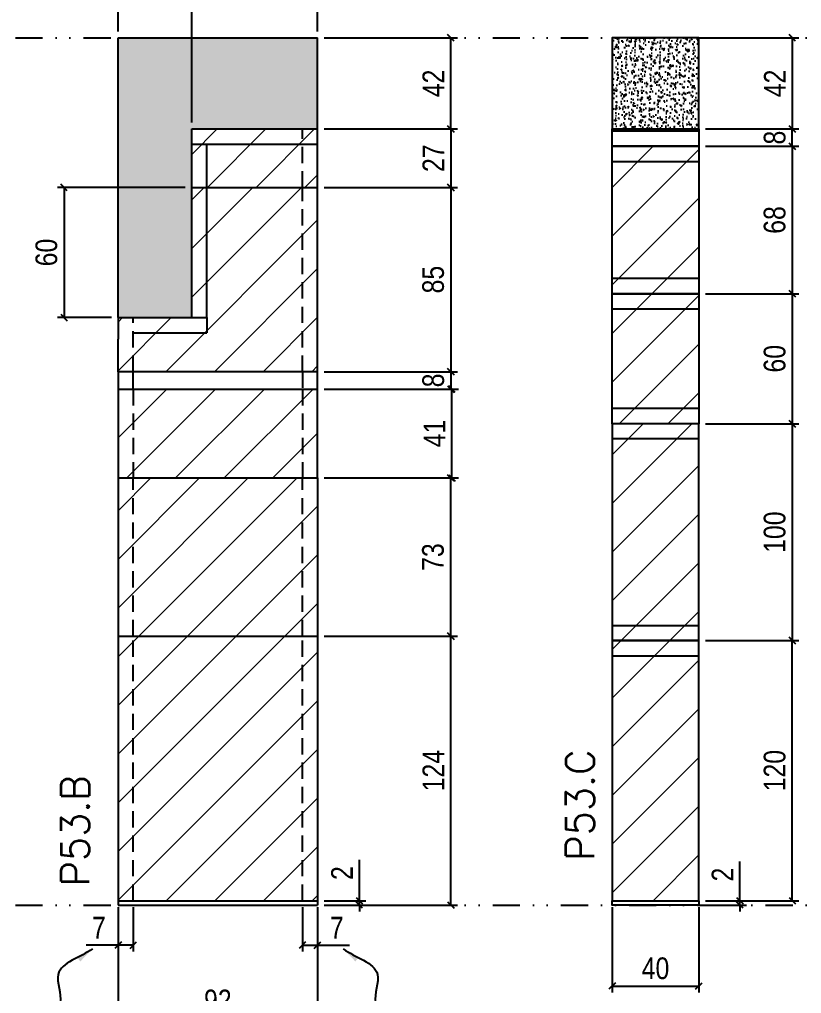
# Model space of a CAD drawing. Extents: x 28748 to 35002, y 14885 to 43501.
# Drawn here: x 32745.8 to 33106.4, y 33612.6 to 34061.9 of the extents above; entities that cross this region are included whole.
import ezdxf

# ---------------------------------------------------------------- set-up
doc = ezdxf.new("R2010")
doc.units = 0
doc.linetypes.add('DIVIDE2', pattern=[0.625, 0.25, -0.125, 0, -0.125, 0, -0.125])
doc.linetypes.add('HIDDEN', pattern=[0.375, 0.25, -0.125])
for name, color, linetype in [('COTA', 241, 'Continuous'), ('Nível', 160, 'Continuous'), ('Painéis', 200, 'Continuous'), ('Romaneio', 10, 'Continuous'), ('SARR_2.2x7', 40, 'Continuous'), ('Sarrafo de Pressão', 42, 'HIDDEN')]:
    doc.layers.add(name, color=color, linetype=linetype)
doc.layers.add('Hachura', color=251, linetype='Continuous', lineweight=9)
doc.layers.add('Texto Seção', color=7, linetype='Continuous', lineweight=15)
doc.styles.add('COTA TECNICA', font='techl___.ttf', dxfattribs={"height": 10})
doc.styles.add('COTA TECNICA-50', font='techl___.ttf', dxfattribs={"height": 10})
doc.styles.add('REGUA-120', font='ROMANS.shx', dxfattribs={"height": 15})
doc.styles.get("Standard").update_dxf_attribs({"font": 'arial.ttf'})
doc.dimstyles.new('COTA PAINEL-50', dxfattribs={"dimtxt": 10, "dimasz": 3, "dimexe": 3, "dimexo": 3, "dimgap": 3, "dimtad": 1, "dimdec": 1, "dimzin": 12, "dimdsep": 46, "dimtxsty": 'COTA TECNICA-50', "dimblk1": 'OBLIQUE', "dimblk2": 'OBLIQUE', "dimsah": 1, "dimcen": 0.9, "dimclrd": 4, "dimclre": 4, "dimclrt": 240, "dimadec": 1, "dimazin": 3, "dimtfac": 1, "dimtdec": 1, "dimtmove": 0, "dimatfit": 3, "dimfxl": 1, "dimtolj": 1, "dimtzin": 12, "dimarcsym": 0})
doc.dimstyles.new('PAINEL', dxfattribs={"dimtxt": 10, "dimasz": 3, "dimexe": 3, "dimexo": 3, "dimgap": 3, "dimtad": 1, "dimdec": 1, "dimzin": 12, "dimdsep": 46, "dimtxsty": 'COTA TECNICA', "dimblk1": 'OBLIQUE', "dimblk2": 'OBLIQUE', "dimsah": 1, "dimcen": 0.9, "dimclrd": 4, "dimclre": 4, "dimclrt": 240, "dimadec": 1, "dimazin": 3, "dimtfac": 1, "dimtdec": 1, "dimtmove": 0, "dimatfit": 3, "dimfxl": 1, "dimtolj": 1, "dimtzin": 12, "dimarcsym": 0})
doc.dimstyles.get("Standard").update_dxf_attribs({"dimtxt": 0.18, "dimasz": 0.18, "dimexe": 0.18, "dimexo": 0.0625, "dimgap": 0.09, "dimtad": 0, "dimtih": 1, "dimtoh": 1, "dimdec": 4, "dimzin": 0, "dimdsep": 46, "dimtxsty": 'Standard', "dimcen": 0.09, "dimadec": 0, "dimazin": 0, "dimtfac": 1, "dimtdec": 4, "dimtofl": 0, "dimtmove": 0, "dimatfit": 3, "dimfxl": 1, "dimtolj": 1, "dimtzin": 0, "dimarcsym": 0})
pattern_1 = [(45, (-97089.158, 8260.539), (-11.2253202, 11.2253202), [])]

# ---------------------------------------------------------------- blocks, each defined once
blk = doc.blocks.new('_Oblique')
at = {"color": 0, "linetype": 'ByBlock', "lineweight": -2}
blk.add_line((-0.5, -0.5), (0.5, 0.5), dxfattribs=at)
blk = doc.blocks.new('*D1236')
at = {"layer": 'COTA', "color": 4, "lineweight": -2, "transparency": 16777216}
for p, q in [((33019.09, 33652.43), (33019.09, 33613.08)), ((33059.09, 33652.43), (33059.09, 33613.08)), ((33019.09, 33616.08), (33059.09, 33616.08))]:
    blk.add_line(p, q, dxfattribs=at)
at = {"layer": 'Defpoints', "color": 0, "transparency": 16777216}
for p in [(33019.09, 33655.43), (33059.09, 33655.43), (33059.09, 33616.08)]:
    blk.add_point(p, dxfattribs=at)
at = {"layer": 'COTA', "color": 4, "lineweight": -2, "transparency": 16777216, "xscale": 3, "yscale": 3, "zscale": 3, "rotation": 180}
blk.add_blockref('_Oblique', (33019.09, 33616.08), dxfattribs=at)
at = {"layer": 'COTA', "color": 4, "lineweight": -2, "transparency": 16777216, "xscale": 3, "yscale": 3, "zscale": 3}
blk.add_blockref('_Oblique', (33059.09, 33616.08), dxfattribs=at)
at = {"layer": 'COTA', "color": 240, "transparency": 16777216, "insert": (33039.09, 33624.18), "char_height": 10, "attachment_point": 5, "style": 'COTA TECNICA'}
blk.add_mtext('\\A1;40', dxfattribs=at)
blk = doc.blocks.new('*D1237')
at = {"layer": 'COTA', "color": 4, "lineweight": -2, "transparency": 16777216}
for p, q in [((33078, 33655.43), (33078, 33673.54)), ((33062.09, 33655.43), (33081, 33655.43)), ((33062.09, 33653.43), (33081, 33653.43)), ((33078, 33653.43), (33078, 33655.43)), ((33078, 33653.43), (33078, 33650.43))]:
    blk.add_line(p, q, dxfattribs=at)
at = {"layer": 'Defpoints', "color": 0, "transparency": 16777216}
for p in [(33059.09, 33655.43), (33059.09, 33653.43), (33078, 33655.43)]:
    blk.add_point(p, dxfattribs=at)
at = {"layer": 'COTA', "color": 4, "lineweight": -2, "transparency": 16777216, "xscale": 3, "yscale": 3, "zscale": 3}
for p, rotation in [((33078, 33655.43), 270), ((33078, 33653.43), 90)]:
    blk.add_blockref('_Oblique', p, dxfattribs=dict(at, rotation=rotation))
at = {"layer": 'COTA', "color": 240, "transparency": 16777216, "insert": (33070, 33667.48), "char_height": 10, "attachment_point": 5, "rotation": 90, "style": 'COTA TECNICA-50'}
blk.add_mtext('\\A1;2', dxfattribs=at)
blk = doc.blocks.new('*D1987')
at = {"layer": 'COTA', "color": 4, "linetype": 'ByBlock', "lineweight": -2, "transparency": 16777216}
for p, q in [((33062.09, 33775.43), (33105.17, 33775.43)), ((33102.17, 33655.43), (33102.17, 33775.43)), ((33062.09, 33655.43), (33105.17, 33655.43))]:
    blk.add_line(p, q, dxfattribs=at)
at = {"layer": 'Defpoints', "color": 0, "linetype": 'ByBlock', "transparency": 16777216}
for p in [(33059.09, 33775.43), (33102.17, 33775.43), (33059.09, 33655.43)]:
    blk.add_point(p, dxfattribs=at)
at = {"layer": 'COTA', "color": 4, "linetype": 'ByBlock', "lineweight": -2, "transparency": 16777216, "xscale": 3, "yscale": 3, "zscale": 3}
for p, rotation in [((33102.17, 33775.43), 90), ((33102.17, 33655.43), 270)]:
    blk.add_blockref('_Oblique', p, dxfattribs=dict(at, rotation=rotation))
at = {"layer": 'COTA', "color": 240, "linetype": 'ByBlock', "transparency": 16777216, "insert": (33094.07, 33715.43), "char_height": 10, "attachment_point": 5, "rotation": 90, "style": 'COTA TECNICA'}
blk.add_mtext('\\A1;120', dxfattribs=at)
blk = doc.blocks.new('*D1240')
at = {"layer": 'COTA', "color": 4, "lineweight": -2, "transparency": 16777216}
for p, q in [((32791.25, 33652.43), (32791.25, 33598.25)), ((32883.25, 33652.43), (32883.25, 33598.25)), ((32791.25, 33601.25), (32883.25, 33601.25))]:
    blk.add_line(p, q, dxfattribs=at)
at = {"layer": 'Defpoints', "color": 0, "transparency": 16777216}
for p in [(32791.25, 33655.43), (32883.25, 33655.43), (32883.25, 33601.25)]:
    blk.add_point(p, dxfattribs=at)
at = {"layer": 'COTA', "color": 4, "lineweight": -2, "transparency": 16777216, "xscale": 3, "yscale": 3, "zscale": 3, "rotation": 180}
blk.add_blockref('_Oblique', (32791.25, 33601.25), dxfattribs=at)
at = {"layer": 'COTA', "color": 4, "lineweight": -2, "transparency": 16777216, "xscale": 3, "yscale": 3, "zscale": 3}
blk.add_blockref('_Oblique', (32883.25, 33601.25), dxfattribs=at)
at = {"layer": 'COTA', "color": 240, "transparency": 16777216, "insert": (32837.25, 33609.34), "char_height": 10, "attachment_point": 5, "style": 'COTA TECNICA'}
blk.add_mtext('\\A1;92', dxfattribs=at)
blk = doc.blocks.new('*D1241')
at = {"layer": 'COTA', "color": 4, "lineweight": -2, "transparency": 16777216}
for p, q in [((32876.25, 33652.43), (32876.25, 33631.92)), ((32883.25, 33650.43), (32883.25, 33631.92)), ((32876.25, 33634.92), (32883.25, 33634.92)), ((32883.25, 33634.92), (32897.98, 33634.92))]:
    blk.add_line(p, q, dxfattribs=at)
at = {"layer": 'Defpoints', "color": 0, "transparency": 16777216}
for p in [(32876.25, 33655.43), (32883.25, 33653.43), (32883.25, 33634.92)]:
    blk.add_point(p, dxfattribs=at)
at = {"layer": 'COTA', "color": 4, "lineweight": -2, "transparency": 16777216, "xscale": 3, "yscale": 3, "zscale": 3, "rotation": 180}
blk.add_blockref('_Oblique', (32876.25, 33634.92), dxfattribs=at)
at = {"layer": 'COTA', "color": 4, "lineweight": -2, "transparency": 16777216, "xscale": 3, "yscale": 3, "zscale": 3}
blk.add_blockref('_Oblique', (32883.25, 33634.92), dxfattribs=at)
at = {"layer": 'COTA', "color": 240, "transparency": 16777216, "insert": (32892.12, 33642.99), "char_height": 10, "attachment_point": 5, "style": 'COTA TECNICA-50'}
blk.add_mtext('\\A1;7', dxfattribs=at)
blk = doc.blocks.new('*D1242')
at = {"layer": 'COTA', "color": 4, "lineweight": -2, "transparency": 16777216}
for p, q in [((32791.25, 33650.43), (32791.25, 33631.92)), ((32798.25, 33652.43), (32798.25, 33631.92)), ((32791.25, 33634.92), (32776.52, 33634.92)), ((32798.25, 33634.92), (32791.25, 33634.92))]:
    blk.add_line(p, q, dxfattribs=at)
at = {"layer": 'Defpoints', "color": 0, "transparency": 16777216}
for p in [(32791.25, 33653.43), (32798.25, 33655.43), (32791.25, 33634.92)]:
    blk.add_point(p, dxfattribs=at)
at = {"layer": 'COTA', "color": 4, "lineweight": -2, "transparency": 16777216, "xscale": 3, "yscale": 3, "zscale": 3, "rotation": 180}
blk.add_blockref('_Oblique', (32791.25, 33634.92), dxfattribs=at)
at = {"layer": 'COTA', "color": 4, "lineweight": -2, "transparency": 16777216, "xscale": 3, "yscale": 3, "zscale": 3}
blk.add_blockref('_Oblique', (32798.25, 33634.92), dxfattribs=at)
at = {"layer": 'COTA', "color": 240, "transparency": 16777216, "insert": (32782.39, 33642.99), "char_height": 10, "attachment_point": 5, "style": 'COTA TECNICA-50'}
blk.add_mtext('\\A1;7', dxfattribs=at)
blk = doc.blocks.new('*D1243')
at = {"layer": 'Defpoints', "color": 0, "linetype": 'ByBlock', "transparency": 16777216}
for p in [(32883.25, 33777.43), (32944.72, 33777.43), (32883.25, 33653.43)]:
    blk.add_point(p, dxfattribs=at)
at = {"layer": 'Romaneio', "color": 4, "linetype": 'ByBlock', "lineweight": -2, "transparency": 16777216}
for p, q in [((32886.25, 33777.43), (32947.72, 33777.43)), ((32944.72, 33653.43), (32944.72, 33777.43)), ((32886.25, 33653.43), (32947.72, 33653.43))]:
    blk.add_line(p, q, dxfattribs=at)
at = {"layer": 'Romaneio', "color": 4, "linetype": 'ByBlock', "lineweight": -2, "transparency": 16777216, "xscale": 3, "yscale": 3, "zscale": 3}
for p, rotation in [((32944.72, 33777.43), 90), ((32944.72, 33653.43), 270)]:
    blk.add_blockref('_Oblique', p, dxfattribs=dict(at, rotation=rotation))
at = {"layer": 'Romaneio', "color": 240, "linetype": 'ByBlock', "transparency": 16777216, "insert": (32936.64, 33715.43), "char_height": 10, "attachment_point": 5, "rotation": 90, "style": 'COTA TECNICA'}
blk.add_mtext('\\A1;124', dxfattribs=at)
blk = doc.blocks.new('*D1244')
at = {"layer": 'COTA', "color": 4, "lineweight": -2, "transparency": 16777216}
for p, q in [((32902.51, 33655.43), (32902.51, 33674.23)), ((32886.25, 33655.43), (32905.51, 33655.43)), ((32886.25, 33653.43), (32905.51, 33653.43)), ((32902.51, 33653.43), (32902.51, 33655.43)), ((32902.51, 33653.43), (32902.51, 33650.43))]:
    blk.add_line(p, q, dxfattribs=at)
at = {"layer": 'Defpoints', "color": 0, "transparency": 16777216}
for p in [(32883.25, 33655.43), (32883.25, 33653.43), (32902.51, 33653.43)]:
    blk.add_point(p, dxfattribs=at)
at = {"layer": 'COTA', "color": 4, "lineweight": -2, "transparency": 16777216, "xscale": 3, "yscale": 3, "zscale": 3}
for p, rotation in [((32902.51, 33655.43), 270), ((32902.51, 33653.43), 90)]:
    blk.add_blockref('_Oblique', p, dxfattribs=dict(at, rotation=rotation))
at = {"layer": 'COTA', "color": 240, "transparency": 16777216, "insert": (32894.51, 33668.17), "char_height": 10, "attachment_point": 5, "rotation": 90, "style": 'COTA TECNICA-50'}
blk.add_mtext('\\A1;2', dxfattribs=at)
blk = doc.blocks.new('*D1245')
at = {"layer": 'COTA', "color": 4, "linetype": 'ByBlock', "lineweight": -2, "transparency": 16777216}
for p, q in [((32886.25, 33850.43), (32947.72, 33850.43)), ((32944.72, 33777.43), (32944.72, 33850.43)), ((32888.58, 33777.43), (32947.72, 33777.43))]:
    blk.add_line(p, q, dxfattribs=at)
at = {"layer": 'Defpoints', "color": 0, "linetype": 'ByBlock', "transparency": 16777216}
for p in [(32883.25, 33850.43), (32944.72, 33850.43), (32885.58, 33777.43)]:
    blk.add_point(p, dxfattribs=at)
at = {"layer": 'COTA', "color": 4, "linetype": 'ByBlock', "lineweight": -2, "transparency": 16777216, "xscale": 3, "yscale": 3, "zscale": 3}
for p, rotation in [((32944.72, 33850.43), 90), ((32944.72, 33777.43), 270)]:
    blk.add_blockref('_Oblique', p, dxfattribs=dict(at, rotation=rotation))
at = {"layer": 'COTA', "color": 240, "linetype": 'ByBlock', "transparency": 16777216, "insert": (32936.5, 33813.93), "char_height": 10, "attachment_point": 5, "rotation": 90, "style": 'COTA TECNICA'}
blk.add_mtext('\\A1;73', dxfattribs=at)
blk = doc.blocks.new('*D1990')
at = {"layer": 'COTA', "color": 4, "linetype": 'ByBlock', "lineweight": -2, "transparency": 16777216}
for p, q in [((33062.09, 34053.43), (33105.17, 34053.43)), ((33102.17, 34053.43), (33102.17, 34011.43)), ((33062.09, 34011.43), (33105.17, 34011.43))]:
    blk.add_line(p, q, dxfattribs=at)
at = {"layer": 'Defpoints', "color": 0, "linetype": 'ByBlock', "transparency": 16777216}
for p in [(33059.09, 34053.43), (33059.09, 34011.43), (33102.17, 34011.43)]:
    blk.add_point(p, dxfattribs=at)
at = {"layer": 'COTA', "color": 4, "linetype": 'ByBlock', "lineweight": -2, "transparency": 16777216, "xscale": 3, "yscale": 3, "zscale": 3}
for p, rotation in [((33102.17, 34053.43), 90), ((33102.17, 34011.43), 270)]:
    blk.add_blockref('_Oblique', p, dxfattribs=dict(at, rotation=rotation))
at = {"layer": 'COTA', "color": 240, "linetype": 'ByBlock', "transparency": 16777216, "insert": (33094.1, 34032.43), "char_height": 10, "attachment_point": 5, "rotation": 90, "style": 'COTA TECNICA'}
blk.add_mtext('\\A1;42', dxfattribs=at)
blk = doc.blocks.new('*D1246')
at = {"layer": 'COTA', "color": 4, "linetype": 'ByBlock', "lineweight": -2, "transparency": 16777216}
for p, q in [((33062.09, 33875.43), (33105.17, 33875.43)), ((33102.17, 33875.43), (33102.17, 33775.43)), ((33062.09, 33775.43), (33105.17, 33775.43))]:
    blk.add_line(p, q, dxfattribs=at)
at = {"layer": 'Defpoints', "color": 0, "linetype": 'ByBlock', "transparency": 16777216}
for p in [(33059.09, 33875.43), (33059.09, 33775.43), (33102.17, 33775.43)]:
    blk.add_point(p, dxfattribs=at)
at = {"layer": 'COTA', "color": 4, "linetype": 'ByBlock', "lineweight": -2, "transparency": 16777216, "xscale": 3, "yscale": 3, "zscale": 3}
for p, rotation in [((33102.17, 33875.43), 90), ((33102.17, 33775.43), 270)]:
    blk.add_blockref('_Oblique', p, dxfattribs=dict(at, rotation=rotation))
at = {"layer": 'COTA', "color": 240, "linetype": 'ByBlock', "transparency": 16777216, "insert": (33094.07, 33825.43), "char_height": 10, "attachment_point": 5, "rotation": 90, "style": 'COTA TECNICA'}
blk.add_mtext('\\A1;100', dxfattribs=at)
blk = doc.blocks.new('*D1306')
at = {"layer": 'COTA', "color": 4, "lineweight": -2, "transparency": 16777216}
for p, q in [((32886.25, 33984.43), (32947.72, 33984.43)), ((32944.72, 33984.43), (32944.72, 33899.43)), ((32886.25, 33899.43), (32947.72, 33899.43))]:
    blk.add_line(p, q, dxfattribs=at)
at = {"layer": 'Defpoints', "color": 0, "transparency": 16777216}
for p in [(32883.25, 33984.43), (32883.25, 33899.43), (32944.72, 33899.43)]:
    blk.add_point(p, dxfattribs=at)
at = {"layer": 'COTA', "color": 4, "lineweight": -2, "transparency": 16777216, "xscale": 3, "yscale": 3, "zscale": 3}
for p, rotation in [((32944.72, 33984.43), 90), ((32944.72, 33899.43), 270)]:
    blk.add_blockref('_Oblique', p, dxfattribs=dict(at, rotation=rotation))
at = {"layer": 'COTA', "color": 240, "transparency": 16777216, "insert": (32936.58, 33941.93), "char_height": 10, "attachment_point": 5, "rotation": 90, "style": 'COTA TECNICA-50'}
blk.add_mtext('\\A1;85', dxfattribs=at)
blk = doc.blocks.new('*D1307')
at = {"layer": 'COTA', "color": 4, "lineweight": -2, "transparency": 16777216}
for p, q in [((32791.25, 34056.43), (32791.25, 34077.33)), ((32825.25, 34056.43), (32825.25, 34077.33)), ((32825.25, 34074.33), (32791.25, 34074.33))]:
    blk.add_line(p, q, dxfattribs=at)
at = {"layer": 'Defpoints', "color": 0, "transparency": 16777216}
for p in [(32791.25, 34074.33), (32791.25, 34053.43), (32825.25, 34053.43)]:
    blk.add_point(p, dxfattribs=at)
at = {"layer": 'COTA', "color": 4, "lineweight": -2, "transparency": 16777216, "xscale": 3, "yscale": 3, "zscale": 3, "rotation": 180}
blk.add_blockref('_Oblique', (32791.25, 34074.33), dxfattribs=at)
at = {"layer": 'COTA', "color": 4, "lineweight": -2, "transparency": 16777216, "xscale": 3, "yscale": 3, "zscale": 3}
blk.add_blockref('_Oblique', (32825.25, 34074.33), dxfattribs=at)
at = {"layer": 'COTA', "color": 240, "transparency": 16777216, "insert": (32808.25, 34082.55), "char_height": 10, "attachment_point": 5, "style": 'COTA TECNICA-50'}
blk.add_mtext('\\A1;34', dxfattribs=at)
blk = doc.blocks.new('*D2025')
at = {"layer": 'COTA', "color": 4, "lineweight": -2, "transparency": 16777216}
for p, q in [((32822.25, 33984.43), (32763.33, 33984.43)), ((32766.33, 33984.43), (32766.33, 33924.43)), ((32788.25, 33924.43), (32763.33, 33924.43))]:
    blk.add_line(p, q, dxfattribs=at)
at = {"layer": 'Defpoints', "color": 0, "transparency": 16777216}
for p in [(32825.25, 33984.43), (32766.33, 33924.43), (32791.25, 33924.43)]:
    blk.add_point(p, dxfattribs=at)
at = {"layer": 'COTA', "color": 4, "lineweight": -2, "transparency": 16777216, "xscale": 3, "yscale": 3, "zscale": 3}
for p, rotation in [((32766.33, 33984.43), 90), ((32766.33, 33924.43), 270)]:
    blk.add_blockref('_Oblique', p, dxfattribs=dict(at, rotation=rotation))
at = {"layer": 'COTA', "color": 240, "transparency": 16777216, "insert": (32758.23, 33954.43), "char_height": 10, "attachment_point": 5, "rotation": 90, "style": 'COTA TECNICA-50'}
blk.add_mtext('\\A1;60', dxfattribs=at)
blk = doc.blocks.new('*D1308')
at = {"layer": 'COTA', "color": 4, "lineweight": -2, "transparency": 16777216}
for p, q in [((33062.09, 33935.43), (33105.17, 33935.43)), ((33102.17, 33935.43), (33102.17, 33875.43)), ((33062.09, 33875.43), (33105.17, 33875.43))]:
    blk.add_line(p, q, dxfattribs=at)
at = {"layer": 'Defpoints', "color": 0, "transparency": 16777216}
for p in [(33059.09, 33935.43), (33059.09, 33875.43), (33102.17, 33875.43)]:
    blk.add_point(p, dxfattribs=at)
at = {"layer": 'COTA', "color": 4, "lineweight": -2, "transparency": 16777216, "xscale": 3, "yscale": 3, "zscale": 3}
for p, rotation in [((33102.17, 33935.43), 90), ((33102.17, 33875.43), 270)]:
    blk.add_blockref('_Oblique', p, dxfattribs=dict(at, rotation=rotation))
at = {"layer": 'COTA', "color": 240, "transparency": 16777216, "insert": (33094.07, 33905.43), "char_height": 10, "attachment_point": 5, "rotation": 90, "style": 'COTA TECNICA-50'}
blk.add_mtext('\\A1;60', dxfattribs=at)
blk = doc.blocks.new('*D2081')
at = {"layer": 'COTA', "color": 4, "lineweight": -2, "transparency": 16777216}
for p, q in [((32886.25, 34053.43), (32947.72, 34053.43)), ((32944.72, 34011.43), (32944.72, 34053.43)), ((32886.25, 34011.43), (32947.72, 34011.43))]:
    blk.add_line(p, q, dxfattribs=at)
at = {"layer": 'Defpoints', "color": 0, "transparency": 16777216}
for p in [(32883.25, 34053.43), (32944.72, 34053.43), (32883.25, 34011.43)]:
    blk.add_point(p, dxfattribs=at)
at = {"layer": 'COTA', "color": 4, "lineweight": -2, "transparency": 16777216, "xscale": 3, "yscale": 3, "zscale": 3}
for p, rotation in [((32944.72, 34053.43), 90), ((32944.72, 34011.43), 270)]:
    blk.add_blockref('_Oblique', p, dxfattribs=dict(at, rotation=rotation))
at = {"layer": 'COTA', "color": 240, "transparency": 16777216, "insert": (32936.64, 34032.43), "char_height": 10, "attachment_point": 5, "rotation": 90, "style": 'COTA TECNICA-50'}
blk.add_mtext('\\A1;42', dxfattribs=at)
blk = doc.blocks.new('*D2111')
at = {"layer": 'COTA', "color": 4, "lineweight": -2, "transparency": 16777216}
for p, q in [((33062.09, 34003.43), (33105.17, 34003.43)), ((33102.17, 34003.43), (33102.17, 33935.43)), ((33062.09, 33935.43), (33105.17, 33935.43))]:
    blk.add_line(p, q, dxfattribs=at)
at = {"layer": 'Defpoints', "color": 0, "transparency": 16777216}
for p in [(33059.09, 34003.43), (33059.09, 33935.43), (33102.17, 33935.43)]:
    blk.add_point(p, dxfattribs=at)
at = {"layer": 'COTA', "color": 4, "lineweight": -2, "transparency": 16777216, "xscale": 3, "yscale": 3, "zscale": 3}
for p, rotation in [((33102.17, 34003.43), 90), ((33102.17, 33935.43), 270)]:
    blk.add_blockref('_Oblique', p, dxfattribs=dict(at, rotation=rotation))
at = {"layer": 'COTA', "color": 240, "transparency": 16777216, "insert": (33094.05, 33969.43), "char_height": 10, "attachment_point": 5, "rotation": 90, "style": 'COTA TECNICA-50'}
blk.add_mtext('\\A1;68', dxfattribs=at)
blk = doc.blocks.new('*D2112')
at = {"layer": 'COTA', "color": 4, "lineweight": -2, "transparency": 16777216}
for p, q in [((32825.25, 34014.43), (32825.25, 34077.33)), ((32883.25, 34056.43), (32883.25, 34077.33)), ((32883.25, 34074.33), (32825.25, 34074.33))]:
    blk.add_line(p, q, dxfattribs=at)
at = {"layer": 'Defpoints', "color": 0, "transparency": 16777216}
for p in [(32825.25, 34074.33), (32883.25, 34053.43), (32825.25, 34011.43)]:
    blk.add_point(p, dxfattribs=at)
at = {"layer": 'COTA', "color": 4, "lineweight": -2, "transparency": 16777216, "xscale": 3, "yscale": 3, "zscale": 3, "rotation": 180}
blk.add_blockref('_Oblique', (32825.25, 34074.33), dxfattribs=at)
at = {"layer": 'COTA', "color": 4, "lineweight": -2, "transparency": 16777216, "xscale": 3, "yscale": 3, "zscale": 3}
blk.add_blockref('_Oblique', (32883.25, 34074.33), dxfattribs=at)
at = {"layer": 'COTA', "color": 240, "transparency": 16777216, "insert": (32854.25, 34082.46), "char_height": 10, "attachment_point": 5, "style": 'COTA TECNICA'}
blk.add_mtext('\\A1;58', dxfattribs=at)
blk = doc.blocks.new('*D2258')
at = {"layer": 'COTA', "color": 4, "lineweight": -2, "transparency": 16777216}
for p, q in [((32886.25, 34011.43), (32947.72, 34011.43)), ((32944.72, 34011.43), (32944.72, 33984.43)), ((32886.25, 33984.43), (32947.72, 33984.43))]:
    blk.add_line(p, q, dxfattribs=at)
at = {"layer": 'Defpoints', "color": 0, "transparency": 16777216}
for p in [(32883.25, 34011.43), (32883.25, 33984.43), (32944.72, 33984.43)]:
    blk.add_point(p, dxfattribs=at)
at = {"layer": 'COTA', "color": 4, "lineweight": -2, "transparency": 16777216, "xscale": 3, "yscale": 3, "zscale": 3}
for p, rotation in [((32944.72, 34011.43), 90), ((32944.72, 33984.43), 270)]:
    blk.add_blockref('_Oblique', p, dxfattribs=dict(at, rotation=rotation))
at = {"layer": 'COTA', "color": 240, "transparency": 16777216, "insert": (32936.64, 33997.93), "char_height": 10, "attachment_point": 5, "rotation": 90, "style": 'COTA TECNICA'}
blk.add_mtext('\\A1;27', dxfattribs=at)
blk = doc.blocks.new('*D2434')
at = {"layer": 'COTA', "color": 4, "lineweight": -2, "transparency": 16777216}
for p, q in [((32886.25, 33891.43), (32948.22, 33891.43)), ((32945.22, 33850.43), (32945.22, 33891.43)), ((32886.25, 33850.43), (32948.22, 33850.43))]:
    blk.add_line(p, q, dxfattribs=at)
at = {"layer": 'Defpoints', "color": 0, "transparency": 16777216}
for p in [(32883.25, 33891.43), (32945.22, 33891.43), (32883.25, 33850.43)]:
    blk.add_point(p, dxfattribs=at)
at = {"layer": 'COTA', "color": 4, "lineweight": -2, "transparency": 16777216, "xscale": 3, "yscale": 3, "zscale": 3}
for p, rotation in [((32945.22, 33891.43), 90), ((32945.22, 33850.43), 270)]:
    blk.add_blockref('_Oblique', p, dxfattribs=dict(at, rotation=rotation))
at = {"layer": 'COTA', "color": 240, "transparency": 16777216, "insert": (32937.14, 33870.93), "char_height": 10, "attachment_point": 5, "rotation": 90, "style": 'COTA TECNICA'}
blk.add_mtext('\\A1;41', dxfattribs=at)
blk = doc.blocks.new('*D2602')
at = {"layer": 'COTA', "color": 4, "lineweight": -2, "transparency": 16777216}
for p, q in [((33062.09, 34011.43), (33105.17, 34011.43)), ((33102.17, 34003.43), (33102.17, 34011.43)), ((33062.09, 34003.43), (33105.17, 34003.43))]:
    blk.add_line(p, q, dxfattribs=at)
at = {"layer": 'Defpoints', "color": 0, "transparency": 16777216}
for p in [(33059.09, 34011.43), (33102.17, 34011.43), (33059.09, 34003.43)]:
    blk.add_point(p, dxfattribs=at)
at = {"layer": 'COTA', "color": 4, "lineweight": -2, "transparency": 16777216, "xscale": 3, "yscale": 3, "zscale": 3}
for p, rotation in [((33102.17, 34011.43), 90), ((33102.17, 34003.43), 270)]:
    blk.add_blockref('_Oblique', p, dxfattribs=dict(at, rotation=rotation))
at = {"layer": 'COTA', "color": 240, "transparency": 16777216, "insert": (33094.08, 34007.43), "char_height": 10, "attachment_point": 5, "rotation": 90, "style": 'COTA TECNICA'}
blk.add_mtext('\\A1;8', dxfattribs=at)
blk = doc.blocks.new('*D2604')
at = {"layer": 'COTA', "color": 4, "lineweight": -2, "transparency": 16777216}
for p, q in [((32886.25, 33899.43), (32947.72, 33899.43)), ((32944.72, 33899.43), (32944.72, 33891.43)), ((32886.25, 33891.43), (32947.72, 33891.43))]:
    blk.add_line(p, q, dxfattribs=at)
at = {"layer": 'Defpoints', "color": 0, "transparency": 16777216}
for p in [(32883.25, 33899.43), (32883.25, 33891.43), (32944.72, 33891.43)]:
    blk.add_point(p, dxfattribs=at)
at = {"layer": 'COTA', "color": 4, "lineweight": -2, "transparency": 16777216, "xscale": 3, "yscale": 3, "zscale": 3}
for p, rotation in [((32944.72, 33899.43), 90), ((32944.72, 33891.43), 270)]:
    blk.add_blockref('_Oblique', p, dxfattribs=dict(at, rotation=rotation))
at = {"layer": 'COTA', "color": 240, "transparency": 16777216, "insert": (32936.62, 33895.43), "char_height": 10, "attachment_point": 5, "rotation": 90, "style": 'COTA TECNICA'}
blk.add_mtext('\\A1;8', dxfattribs=at)

msp = doc.modelspace()

# ---------------------------------------------------------------- hatches: boundary and pattern name
at = {"layer": 'COTA', "linetype": 'ByBlock'}
h = msp.add_hatch(dxfattribs=at)
h.set_pattern_fill('AR-CONC', color=256, scale=0.03)
h.set_pattern_definition([(50, (0, 49), (5.46554007, -0.47817257), [0.5715, -6.2865]), (355, (0, 49), (-1.05730264, 5.73170536), [0.4572, -5.0292175]), (100.451445, (0.4555, 48.96), (4.4082374, 5.25353256), [0.48570026, -5.34270734]), (46.1842, (0, 50.524), (8.1323712, -1.2612698), [0.85725, -9.42975]), (96.635558, (0.678, 50.419), (7.122124, 7.4227837), [0.7285507, -8.0140682]), (351.184151, (0, 50.524), (7.122124, 7.4227837), [0.685799, -7.543792]), (21, (0.762, 50.143), (4.54843174, -3.06795595), [0.5715, -6.2865]), (326, (0.762, 50.143), (1.85406085, 5.525639), [0.4572, -5.0292]), (71.451445, (1.141, 49.8873), (6.4024926, 2.45768307), [0.48570026, -5.3426981]), (37.5, (0, 49), (0.0926581, 2.53665117), [0, -4.96824, 0, -5.1054, 0, -5.04825]), (7.5, (0, 49), (2.00458988, 3.00541724), [0, -2.91084, 0, -4.85394, 0, -1.92405]), (327.5, (-1.6993, 49), (4.067717855, -0.17186232), [0, -1.905, 0, -5.9436, 0, -7.8867]), (317.5, (-2.4613, 49), (4.44387544, 0.76279473), [0, -2.4765, 0, -3.94716, 0, -5.6007])])
h.paths.add_polyline_path([(32825.25, 34011.43), (32883.25, 34011.43), (32883.25, 34053.43), (32791.25, 34053.43), (32791.25, 33924.43), (32825.25, 33924.43), (32825.25, 33984.43)])
h = msp.add_hatch(dxfattribs=at)
h.set_pattern_fill('AR-CONC', color=256, scale=0.03)
h.set_pattern_definition([(50, (-98706.013, 4775.214), (5.46554007, -0.47817257), [0.5715, -6.2865]), (355, (-98706.013, 4775.214), (-1.05730264, 5.73170536), [0.4572, -5.02921753]), (100.4514447, (-98705.5575, 4775.174), (4.40823741, 5.25353256), [0.48570026, -5.34270734]), (46.1842, (-98706.013, 4776.738), (8.13237123, -1.26126984), [0.85725, -9.42975]), (96.6355576, (-98705.335, 4776.633), (7.122124, 7.42278374), [0.7285507, -8.01406824]), (351.184151, (-98706.013, 4776.738), (7.122124, 7.42278374), [0.685799, -7.54379196]), (21, (-98705.251, 4776.357), (4.54843174, -3.06795595), [0.5715, -6.2865]), (326, (-98705.251, 4776.357), (1.85406085, 5.52563898), [0.4572, -5.0292]), (71.451445, (-98704.872, 4776.101), (6.40249258, 2.45768307), [0.48570026, -5.34269813]), (37.5, (-98706.013, 4775.2139), (0.092658098, 2.536651166), [0, -4.96824, 0, -5.1054, 0, -5.04825]), (7.5, (-98706.013, 4775.214), (2.004589875, 3.005417245), [0, -2.91084, 0, -4.85394, 0, -1.92405]), (327.5, (-98707.7122, 4775.2139), (4.067717855, -0.17186232), [0, -1.905, 0, -5.9436, 0, -7.8867]), (317.5, (-98708.4742, 4775.214), (4.44387544, 0.76279473), [0, -2.4765, 0, -3.94716, 0, -5.6007])])
h.paths.add_polyline_path([(33019.09, 34011.43), (33059.09, 34011.43), (33059.09, 34053.43), (33019.09, 34053.43)])
at = {"layer": 'Hachura'}
h = msp.add_hatch(dxfattribs=at)
h.set_pattern_fill('ANSI31', color=256, scale=5)
h.set_pattern_definition([(45, (0, 7), (-11.22532, 11.22532), [])])
h.paths.add_polyline_path([(32883.25, 33984.43), (32883.25, 34011.43), (32825.25, 34011.43), (32825.25, 33984.43)])
h = msp.add_hatch(dxfattribs=at)
h.set_pattern_fill('ANSI31', color=256, scale=5)
h.paths.add_polyline_path([(33059.09, 34003.43), (33019.09, 34003.43), (33019.09, 33935.43), (33059.09, 33935.43)])
h = msp.add_hatch(dxfattribs=at)
h.set_pattern_fill('ANSI31', color=256, scale=5)
h.set_pattern_definition([(45, (0, 31), (-11.22532, 11.22532), [])])
h.paths.add_polyline_path([(32883.25, 33976.43), (32883.25, 33984.43), (32825.25, 33984.43), (32825.25, 33924.43), (32791.25, 33924.43), (32791.25, 33914.43), (32791.25, 33899.43), (32883.25, 33899.43)])
h = msp.add_hatch(dxfattribs=at)
h.set_pattern_fill('ANSI31', color=256, scale=5)
h.paths.add_polyline_path([(33059.09, 33935.43), (33019.09, 33935.43), (33019.09, 33875.43), (33059.09, 33875.43)])
h = msp.add_hatch(dxfattribs=at)
h.set_pattern_fill('ANSI31', color=256, scale=5)
h.paths.add_polyline_path([(32883.25, 33891.43), (32791.25, 33891.43), (32791.25, 33850.43), (32883.25, 33850.43)])
at = {"layer": 'Hachura', "linetype": 'ByBlock'}
h = msp.add_hatch(dxfattribs=at)
h.set_pattern_fill('ANSI31', color=256, scale=5)
h.set_pattern_definition(pattern_1)
h.paths.add_polyline_path([(33059.09, 33875.43), (33019.09, 33875.43), (33019.09, 33655.43), (33059.09, 33655.43)])
h = msp.add_hatch(dxfattribs=at)
h.set_pattern_fill('ANSI31', color=256, scale=5)
h.set_pattern_definition(pattern_1)
h.paths.add_polyline_path([(32883.25, 33850.43), (32791.25, 33850.43), (32791.25, 33777.43), (32883.25, 33777.43)])
h = msp.add_hatch(dxfattribs=at)
h.set_pattern_fill('ANSI31', color=256, scale=5)
h.set_pattern_definition(pattern_1)
h.paths.add_polyline_path([(32883.25, 33777.43), (32791.25, 33777.43), (32791.25, 33655.43), (32883.25, 33655.43)])

# ---------------------------------------------------------------- linework, layer by layer
at = {"layer": 'COTA', "linetype": 'ByBlock'}
for p, q in [((32791.25, 33924.43), (32791.25, 34053.43)), ((32791.25, 34053.43), (32883.25, 34053.43)), ((32883.25, 34011.43), (32883.25, 34053.43))]:
    msp.add_line(p, q, dxfattribs=at)
msp.add_lwpolyline([(33019.09, 34011.43), (33059.09, 34011.43), (33059.09, 34053.43), (33019.09, 34053.43)], close=True, dxfattribs=at)
at = {"layer": 'Nível', "color": 4, "linetype": 'DIVIDE2', "ltscale": 50}
for p, q in [((32366.5, 34053.43), (33376.84, 34053.43)), ((32366.5, 33653.43), (33376.84, 33653.43))]:
    msp.add_line(p, q, dxfattribs=at)
at = {"layer": 'Painéis'}
for p, q in [((32825.25, 33984.43), (32825.25, 34011.43)), ((32825.25, 34011.43), (32883.25, 34011.43)), ((32883.25, 33984.43), (32883.25, 34011.43)), ((33019.09, 34003.43), (33019.09, 34011.43)), ((33019.09, 34011.43), (33059.09, 34011.43)), ((33059.09, 34011.43), (33059.09, 34003.43)), ((33019.09, 34003.43), (33059.09, 34003.43)), ((33019.09, 33935.43), (33019.09, 34003.43)), ((33059.09, 34003.43), (33019.09, 34003.43)), ((33059.09, 34003.43), (33059.09, 33935.43)), ((32825.25, 33924.43), (32825.25, 33984.43)), ((32825.25, 33984.43), (32883.25, 33984.43)), ((32825.25, 33984.43), (32883.25, 33984.43)), ((32883.25, 33976.43), (32883.25, 33984.43)), ((32883.25, 33899.43), (32883.25, 33976.43)), ((33019.09, 33935.43), (33059.09, 33935.43)), ((33019.09, 33920.43), (33019.09, 33935.43)), ((33059.09, 33935.43), (33019.09, 33935.43)), ((33059.09, 33935.43), (33059.09, 33920.43)), ((32791.25, 33924.43), (32825.25, 33924.43)), ((32791.25, 33924.43), (32791.25, 33914.43)), ((33019.09, 33875.43), (33019.09, 33920.43)), ((33059.09, 33920.43), (33059.09, 33875.43)), ((32791.25, 33899.43), (32791.25, 33914.43)), ((32883.25, 33899.43), (32791.25, 33899.43)), ((32791.25, 33899.43), (32791.25, 33891.43)), ((32883.25, 33891.43), (32883.25, 33899.43)), ((32791.25, 33891.43), (32791.25, 33850.43)), ((32791.25, 33891.43), (32883.25, 33891.43)), ((32883.25, 33850.43), (32883.25, 33891.43)), ((32791.25, 33850.43), (32883.25, 33850.43))]:
    msp.add_line(p, q, dxfattribs=at)
at = {"layer": 'Painéis', "linetype": 'ByBlock'}
for p, q in [((32883.25, 33899.43), (32791.25, 33899.43)), ((33059.09, 33875.43), (33019.09, 33875.43)), ((33019.09, 33875.43), (33019.09, 33775.43)), ((33059.09, 33775.43), (33059.09, 33875.43)), ((32791.25, 33850.43), (32791.25, 33653.43)), ((32883.25, 33850.43), (32883.25, 33653.43)), ((32791.25, 33777.43), (32883.25, 33777.43)), ((32791.25, 33777.43), (32883.25, 33777.43)), ((33019.09, 33775.43), (33059.09, 33775.43)), ((32791.25, 33655.43), (32883.25, 33655.43)), ((32791.25, 33653.43), (32883.25, 33653.43))]:
    msp.add_line(p, q, dxfattribs=at)
at = {"layer": 'Painéis'}
for points in [[(33019.09, 33655.43), (33059.09, 33655.43), (33059.09, 33775.43), (33019.09, 33775.43)], [(33019.09, 33655.43), (33059.09, 33655.43), (33059.09, 33653.43), (33019.09, 33653.43)]]:
    msp.add_lwpolyline(points, close=True, dxfattribs=at)
at = {"layer": 'SARR_2.2x7'}
for p, q in [((33059.09, 34010.43), (33019.09, 34010.43)), ((32825.25, 34004.43), (32883.25, 34004.43)), ((32832.25, 33984.43), (32832.25, 34004.43)), ((33019.09, 33996.43), (33059.09, 33996.43)), ((32832.25, 33924.43), (32832.25, 33984.43)), ((33059.09, 33942.43), (33019.09, 33942.43)), ((33019.09, 33928.43), (33059.09, 33928.43)), ((32825.25, 33924.43), (32832.25, 33924.43)), ((32832.25, 33924.43), (32832.25, 33917.43)), ((32798.25, 33917.43), (32832.25, 33917.43)), ((33059.09, 33882.43), (33019.09, 33882.43)), ((33059.09, 33868.43), (33019.09, 33868.43)), ((33019.09, 33782.43), (33059.09, 33782.43)), ((33019.09, 33768.43), (33059.09, 33768.43))]:
    msp.add_line(p, q, dxfattribs=at)
at = {"layer": 'Sarrafo de Pressão', "ltscale": 30}
for p, q in [((32876.25, 33984.43), (32876.25, 34011.43)), ((32876.25, 33899.43), (32876.25, 33984.43)), ((32798.25, 33899.43), (32798.25, 33924.43)), ((32798.25, 33891.43), (32798.25, 33899.43)), ((32876.25, 33899.43), (32876.25, 33891.43)), ((32798.25, 33891.43), (32798.25, 33850.43)), ((32876.25, 33891.43), (32876.25, 33850.43)), ((32798.25, 33777.43), (32798.25, 33850.43)), ((32876.25, 33777.43), (32876.25, 33850.43)), ((32798.25, 33655.43), (32798.25, 33777.43)), ((32876.25, 33655.43), (32876.25, 33777.43))]:
    msp.add_line(p, q, dxfattribs=at)

# ---------------------------------------------------------------- texts
at = {"layer": 'Texto Seção', "style": 'REGUA-120'}
msp.add_text('P53.B', height=13, rotation=90, dxfattribs=at).set_placement((32777.98, 33662.06))
at = {"layer": 'Texto Seção', "insert": (33010.76, 33673.89), "char_height": 13, "width": 285.3299, "attachment_point": 7, "rotation": 90, "style": 'REGUA-120'}
msp.add_mtext('P53.C', dxfattribs=at)

# ---------------------------------------------------------------- dimensions: what is measured, and where the dimension line sits
at = {"layer": 'COTA'}
for base, p1, p2, angle, dimstyle, picture, middle in [((32791.25, 34074.33), (32825.25, 34053.43), (32791.25, 34053.43), 180, 'COTA PAINEL-50', '*D1307', (32808.25, 34082.55)), ((32944.72, 34053.43), (32883.25, 34011.43), (32883.25, 34053.43), 90, 'COTA PAINEL-50', '*D2081', (32936.64, 34032.43)), ((32944.72, 33984.43), (32883.25, 34011.43), (32883.25, 33984.43), 90, 'PAINEL', '*D2258', (32936.64, 33997.93)), ((32766.33, 33924.43), (32825.25, 33984.43), (32791.25, 33924.43), 90, 'COTA PAINEL-50', '*D2025', (32758.23, 33954.43)), ((32944.72, 33899.43), (32883.25, 33984.43), (32883.25, 33899.43), 90, 'COTA PAINEL-50', '*D1306', (32936.58, 33941.93)), ((33102.17, 33875.43), (33059.09, 33935.43), (33059.09, 33875.43), 90, 'COTA PAINEL-50', '*D1308', (33094.07, 33905.43)), ((32945.22, 33891.43), (32883.25, 33850.43), (32883.25, 33891.43), 90, 'PAINEL', '*D2434', (32937.14, 33870.93)), ((32791.25, 33634.92), (32798.25, 33655.43), (32791.25, 33653.43), 180, 'COTA PAINEL-50', '*D1242', (32782.39, 33642.99))]:
    dim = msp.add_linear_dim(base=base, p1=p1, p2=p2, angle=angle, dimstyle=dimstyle, dxfattribs=at)
    dim.commit()
    dim.dimension.update_dxf_attribs({"geometry": picture, "text_midpoint": middle})
for base, p1, p2, dimstyle, picture, middle in [((32825.25, 34074.33), (32883.25, 34053.43), (32825.25, 34011.43), 'PAINEL', '*D2112', (32854.25, 34082.46)), ((32883.25, 33634.92), (32876.25, 33655.43), (32883.25, 33653.43), 'COTA PAINEL-50', '*D1241', (32892.12, 33642.99))]:
    dim = msp.add_linear_dim(base=base, p1=p1, p2=p2, dimstyle=dimstyle, dxfattribs=at)
    dim.commit()
    dim.dimension.update_dxf_attribs({"geometry": picture, "text_midpoint": middle})
at = {"layer": 'COTA', "linetype": 'ByBlock'}
dim = msp.add_linear_dim(base=(33102.17, 34011.43), p1=(33059.09, 34053.43), p2=(33059.09, 34011.43), angle=90, dimstyle='PAINEL', dxfattribs=at)
dim.commit()
dim.dimension.update_dxf_attribs({"geometry": '*D1990', "text_midpoint": (33102.17, 34032.43), "dimtype": 160})
at = {"layer": 'COTA'}
for base, p1, p2, dimstyle, picture, middle in [((33102.17, 34011.43), (33059.09, 34003.43), (33059.09, 34011.43), 'PAINEL', '*D2602', (33102.17, 34007.43)), ((33102.17, 33935.43), (33059.09, 34003.43), (33059.09, 33935.43), 'COTA PAINEL-50', '*D2111', (33102.17, 33969.43)), ((32944.72, 33891.43), (32883.25, 33899.43), (32883.25, 33891.43), 'PAINEL', '*D2604', (32944.72, 33895.43)), ((32902.51, 33653.43), (32883.25, 33655.43), (32883.25, 33653.43), 'COTA PAINEL-50', '*D1244', (32902.51, 33668.17)), ((33078, 33655.43), (33059.09, 33653.43), (33059.09, 33655.43), 'COTA PAINEL-50', '*D1237', (33078, 33667.48))]:
    dim = msp.add_linear_dim(base=base, p1=p1, p2=p2, angle=90, dimstyle=dimstyle, dxfattribs=at)
    dim.commit()
    dim.dimension.update_dxf_attribs({"geometry": picture, "text_midpoint": middle, "dimtype": 160})
at = {"layer": 'COTA', "linetype": 'ByBlock'}
for base, p1, p2, picture, middle in [((33102.17, 33775.43), (33059.09, 33875.43), (33059.09, 33775.43), '*D1246', (33094.07, 33825.43)), ((32944.72, 33850.43), (32885.58, 33777.43), (32883.25, 33850.43), '*D1245', (32936.5, 33813.93)), ((33102.17, 33775.43), (33059.09, 33655.43), (33059.09, 33775.43), '*D1987', (33094.07, 33715.43))]:
    dim = msp.add_linear_dim(base=base, p1=p1, p2=p2, angle=90, dimstyle='PAINEL', dxfattribs=at)
    dim.commit()
    dim.dimension.update_dxf_attribs({"geometry": picture, "text_midpoint": middle})
at = {"layer": 'COTA'}
for base, p1, p2, picture, middle in [((32883.25, 33601.25), (32791.25, 33655.43), (32883.25, 33655.43), '*D1240', (32837.25, 33609.34)), ((33059.09, 33616.08), (33019.09, 33655.43), (33059.09, 33655.43), '*D1236', (33039.09, 33624.18))]:
    dim = msp.add_linear_dim(base=base, p1=p1, p2=p2, dimstyle='PAINEL', override={"dimarcsym": 2}, dxfattribs=at)
    dim.commit()
    dim.dimension.update_dxf_attribs({"geometry": picture, "text_midpoint": middle})
at = {"layer": 'Romaneio', "linetype": 'ByBlock'}
dim = msp.add_aligned_dim(p1=(32883.25, 33653.43), p2=(32883.25, 33777.43), distance=-61.46, dimstyle='PAINEL', dxfattribs=at)
dim.commit()
dim.dimension.update_dxf_attribs({"geometry": '*D1243', "text_midpoint": (32936.64, 33715.43)})

# ---------------------------------------------------------------- leaders
at = {"layer": 'COTA', "path_type": 1}
for points in [[(32779.43, 33633.25), (32763.64, 33621.41), (32764.56, 33608.4), (32759.01, 33598.62)], [(32895.08, 33633.25), (32910.87, 33621.41), (32909.94, 33608.4), (32915.5, 33598.62)]]:
    msp.add_leader(points, dimstyle='Standard', override={"dimasz": 8}, dxfattribs=at)

doc.saveas('drawing.dxf')
